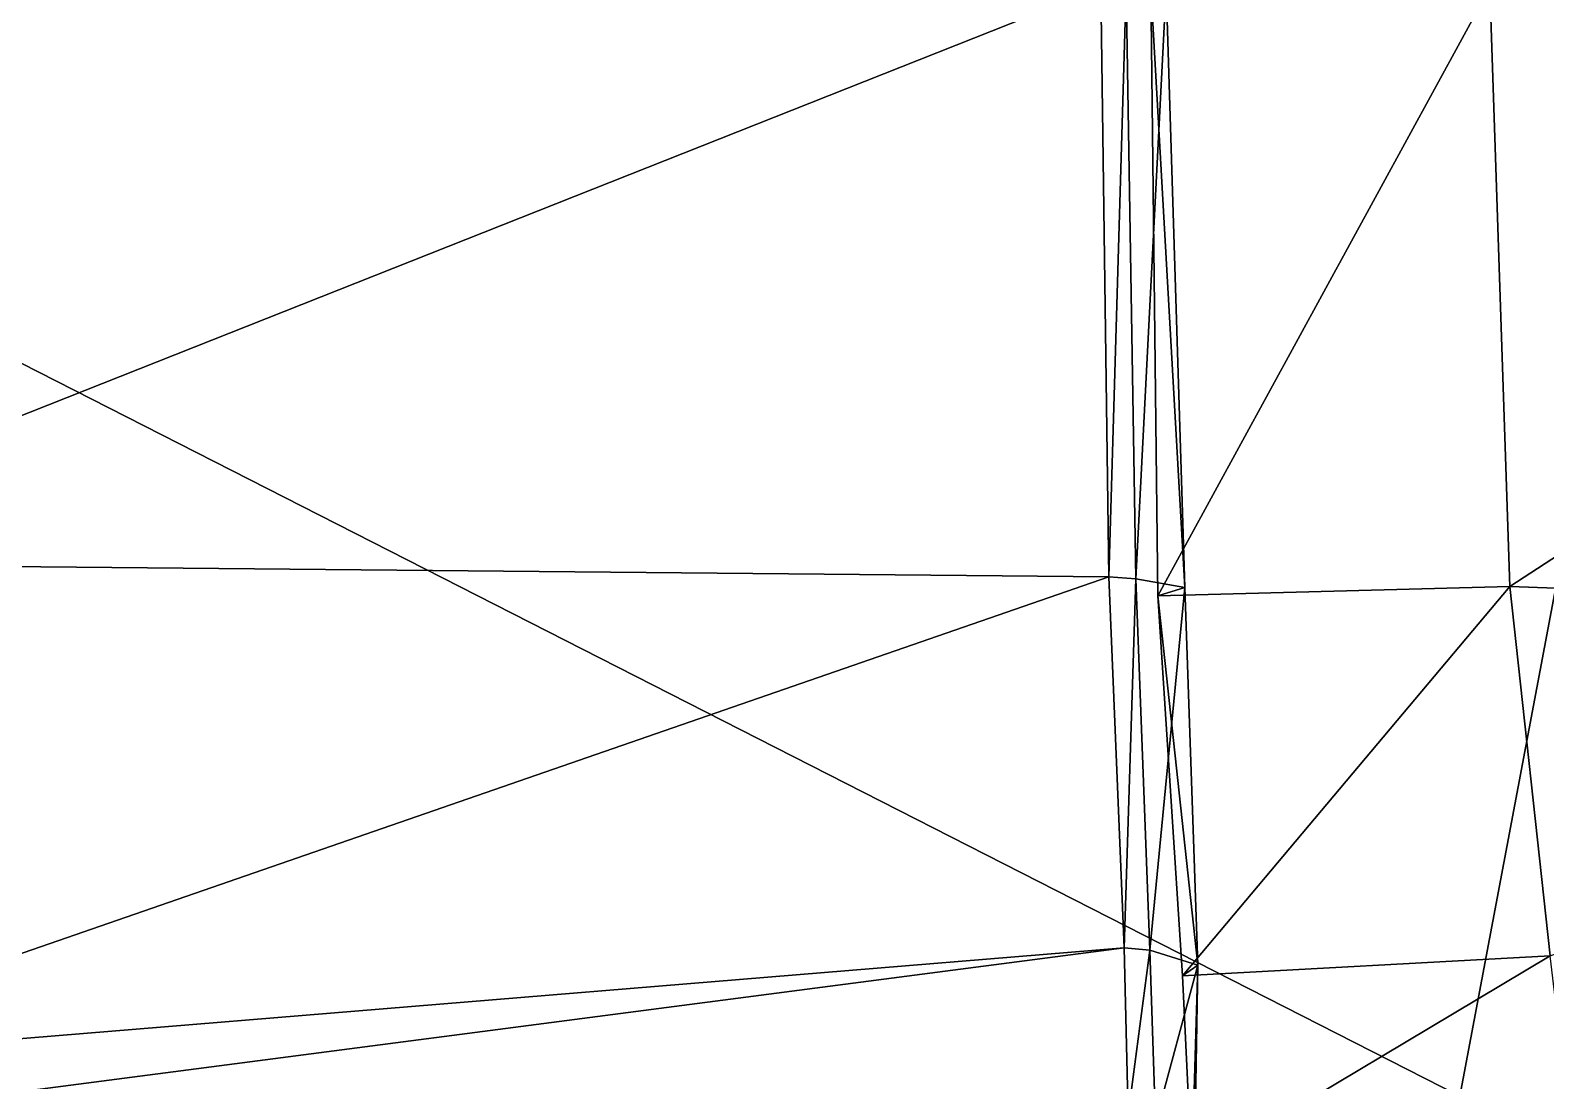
# Model space of a CAD drawing. Header units: metres. Extents: x -7 to 7, y -2.9 to 2.9.
# Drawn here: x -3.948 to -1.993, y -1.411 to -0.055 of the extents above; entities that cross this region are included whole.
import ezdxf

# ---------------------------------------------------------------- set-up
doc = ezdxf.new("R2010")
doc.units = ezdxf.units.M

msp = doc.modelspace()

# ---------------------------------------------------------------- linework, layer by layer
for points in [[(-4.90959, 0, -1.28907), (-2.10391, -1.43054, -1.3198), (-4.6954, -1.43055, -1.28949)], [(-2.10391, -1.43054, -1.3198), (-4.90959, 0, -1.28907), (-1.83446, 0, -1.32407)], [(-4.43967, -0.742794, 1.07324), (-2.56705, 0, 1.84354), (-4.47925, 0, 1.08333)], [(-2.56705, 0, 1.84354), (-4.43967, -0.742794, 1.07324), (-2.5568, -0.760222, 1.83818)], [(-2.5568, -0.760222, 1.83818), (-2.53424, 0, 1.86499), (-2.56705, 0, 1.84354)], [(-2.52197, -0.763226, 1.85693), (-2.53424, 0, 1.86499), (-2.5568, -0.760222, 1.83818)], [(-2.53424, 0, 1.86499), (-2.52197, -0.763226, 1.85693), (-2.48272, 0, 1.91593)], [(-2.48272, 0, 1.91593), (-2.52197, -0.763226, 1.85693), (-2.45842, -0.774265, 1.9007)], [(-2.50233, 0, 1.97593), (-2.49353, -0.784908, 1.9607), (-2.06518, 0, 2.07593)], [(-2.50233, 0, 1.97593), (-2.45842, -0.774265, 1.9007), (-2.49353, -0.784908, 1.9607)], [(-2.45842, -0.774265, 1.9007), (-2.50233, 0, 1.97593), (-2.48272, 0, 1.91593)], [(-2.06518, 0, 2.07593), (-2.49353, -0.784908, 1.9607), (-2.03938, -0.772794, 2.0557)], [(-1.83446, -2.44308, -1.32479), (-2.10391, -1.43054, -1.3198), (-1.83446, 0, -1.32407)], [(-2.06518, 0, 2.07593), (-2.03938, -0.772794, 2.0557), (-0.852912, 0, 2.21367)], [(-0.852912, 0, 2.21367), (-2.03938, -0.772794, 2.0557), (-0.832662, -0.816239, 2.17866)], [(-4.37522, -1.39052, 1.03359), (-2.5568, -0.760222, 1.83818), (-4.43967, -0.742794, 1.07324)], [(-2.5568, -0.760222, 1.83818), (-4.37522, -1.39052, 1.03359), (-2.53684, -1.23918, 1.78303)], [(-2.53684, -1.23918, 1.78303), (-2.52197, -0.763226, 1.85693), (-2.5568, -0.760222, 1.83818)], [(-2.50353, -1.24223, 1.80314), (-2.52197, -0.763226, 1.85693), (-2.53684, -1.23918, 1.78303)], [(-2.52197, -0.763226, 1.85693), (-2.50353, -1.24223, 1.80314), (-2.45842, -0.774265, 1.9007)], [(-2.45842, -0.774265, 1.9007), (-2.50353, -1.24223, 1.80314), (-2.44163, -1.26146, 1.85555)], [(-2.49353, -0.784908, 1.9607), (-2.46178, -1.27526, 1.91055), (-2.03938, -0.772794, 2.0557)], [(-2.44163, -1.26146, 1.85555), (-2.49353, -0.784908, 1.9607), (-2.45842, -0.774265, 1.9007)], [(-2.03938, -0.772794, 2.0557), (-2.46178, -1.27526, 1.91055), (-1.98747, -1.24936, 2.01056)], [(-1.98747, -1.24936, 2.01056), (-0.832662, -0.816239, 2.17866), (-2.03938, -0.772794, 2.0557)], [(-2.49353, -0.784908, 1.9607), (-2.44163, -1.26146, 1.85555), (-2.46178, -1.27526, 1.91055)], [(-4.32446, -1.47224, 1.03311), (-2.53684, -1.23918, 1.78303), (-4.37522, -1.39052, 1.03359)], [(-2.53684, -1.23918, 1.78303), (-4.32446, -1.47224, 1.03311), (-2.53147, -1.4544, 1.74392)], [(-2.53147, -1.4544, 1.74392), (-2.50353, -1.24223, 1.80314), (-2.53684, -1.23918, 1.78303)], [(-2.49654, -1.46376, 1.76162), (-2.50353, -1.24223, 1.80314), (-2.53147, -1.4544, 1.74392)], [(-2.49654, -1.46376, 1.76162), (-2.44163, -1.26146, 1.85555), (-2.50353, -1.24223, 1.80314)], [(-2.46178, -1.27526, 1.91055), (-2.44945, -1.52539, 1.84548), (-1.98747, -1.24936, 2.01056)], [(-1.98747, -1.24936, 2.01056), (-2.44945, -1.52539, 1.84548), (-1.94525, -1.60281, 1.93545)], [(-2.44163, -1.26146, 1.85555), (-2.49654, -1.46376, 1.76162), (-2.44634, -1.5154, 1.79048)], [(-2.46178, -1.27526, 1.91055), (-2.44163, -1.26146, 1.85555), (-2.44945, -1.52539, 1.84548)], [(-2.44945, -1.52539, 1.84548), (-2.44163, -1.26146, 1.85555), (-2.44634, -1.5154, 1.79048)]]:
    msp.add_3dface(points)

doc.saveas('drawing.dxf')
